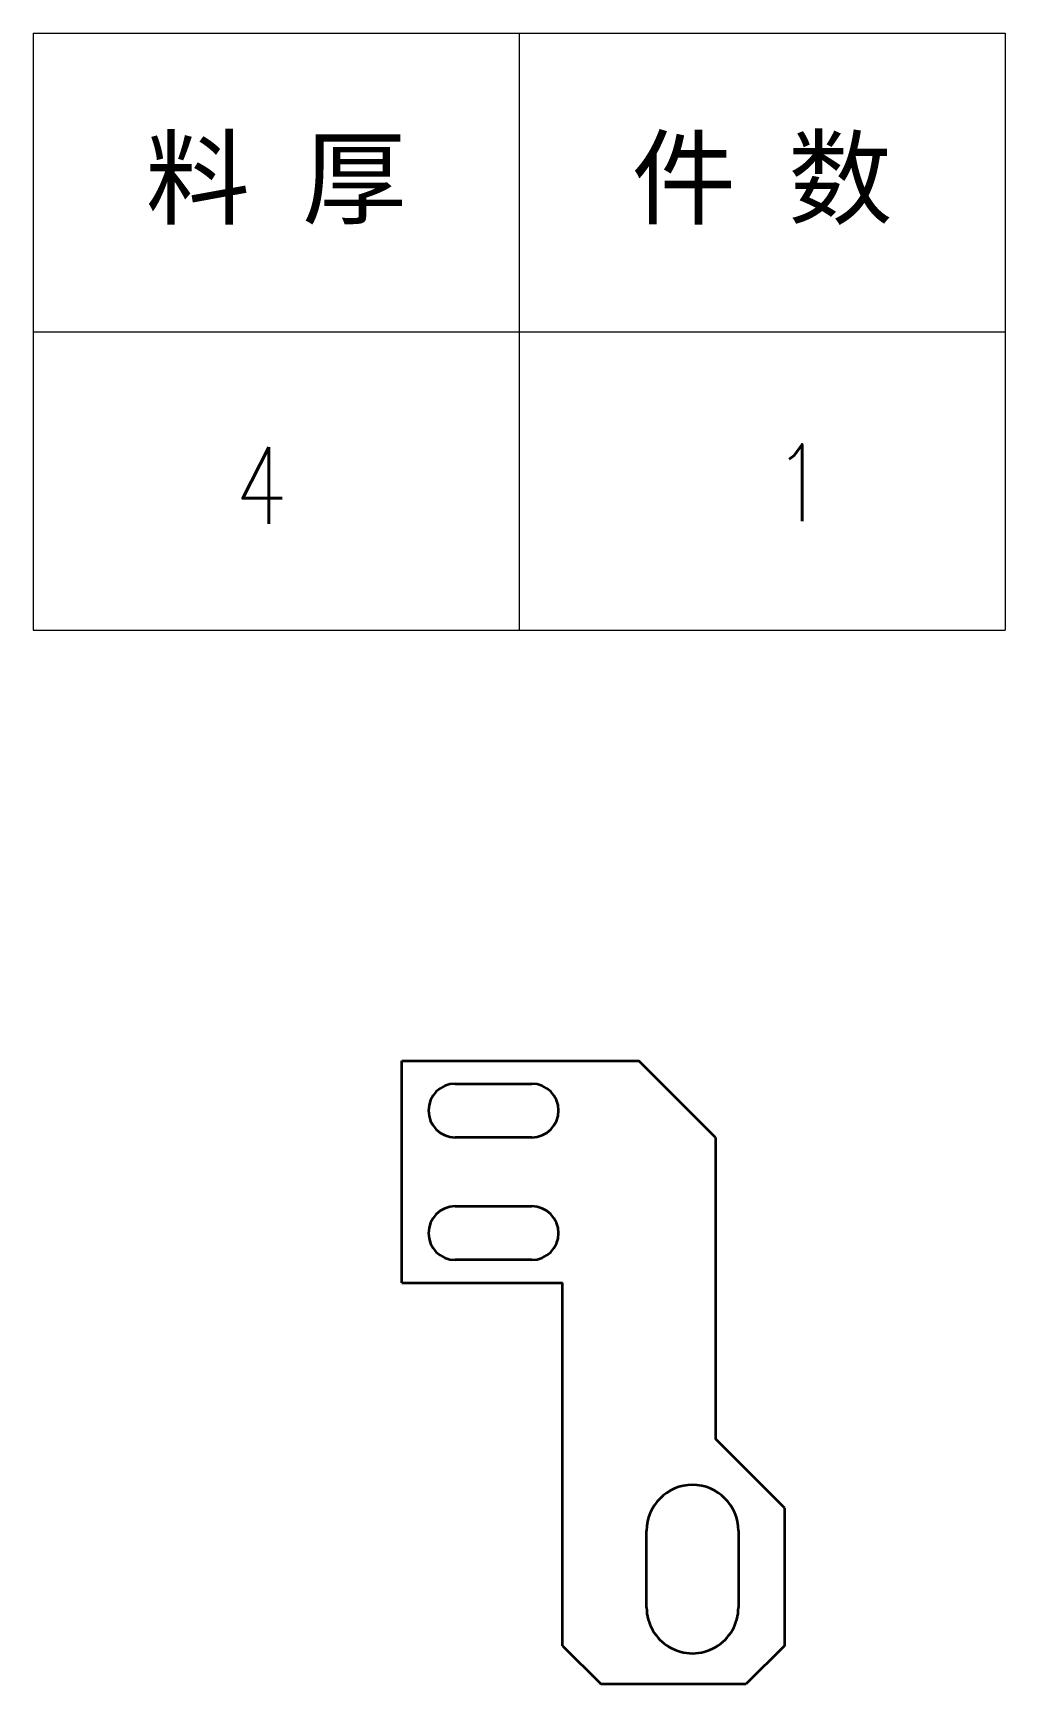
# Model space of a CAD drawing. Header units: millimetres. Extents: x 53130 to 124945, y -23470 to -1811.
# Drawn here: x 56775.1 to 56902.1, y -2126.9 to -1911.3 of the extents above; entities that cross this region are included whole.
import ezdxf
from ezdxf.enums import TextEntityAlignment as Align

# ---------------------------------------------------------------- set-up
doc = ezdxf.new("R2010")
doc.units = ezdxf.units.MM
doc.header["$LTSCALE"] = 0.5
doc.layers.add('标注线', color=3, linetype='Continuous', lineweight=18)
doc.layers.add('粗实线', color=7, linetype='Continuous', lineweight=35)
doc.styles.add('DIM', font='romans.shx', dxfattribs={"width": 0.8, "bigfont": 'bigfont.shx'})

# ---------------------------------------------------------------- blocks, each defined once
blk = doc.blocks.new('*T381')
at = {"color": 0, "linetype": 'ByBlock', "lineweight": -2, "transparency": 16777216}
for p, q in [((0, 0), (127, 0)), ((0, 0), (0, -78)), ((63.5, 0), (63.5, -78)), ((127, 0), (127, -78)), ((0, -39), (127, -39)), ((0, -78), (127, -78))]:
    blk.add_line(p, q, dxfattribs=at)
at = {"color": 0, "transparency": 16777216, "char_height": 10, "width": 60.5, "attachment_point": 5}
for s, insert in [('{\\fSimSun|b0|i0|c134|p2;料 厚}', (31.75, -19.5)), ('{\\fSimSun|b0|i0|c134|p2;件 数}', (95.25, -19.5))]:
    blk.add_mtext(s, dxfattribs=dict(at, insert=insert))
blk = doc.blocks.new('拆图参数')
blk.add_blockref('*T381', (-63.5, 78))
at = {"style": 'DIM', "width": 0.8}
blk.add_attdef('6', text='', height=10, dxfattribs=at).set_placement((-37.13, 18.91), align=Align.MIDDLE_LEFT)
blk.add_attdef('1', text='', height=10, dxfattribs=at).set_placement((36.65, 19.27), align=Align.MIDDLE_CENTER)

msp = doc.modelspace()

# ---------------------------------------------------------------- linework, layer by layer
at = {"layer": '粗实线'}
for p, q in [((56823.269, -2074.546), (56823.269, -2045.546)), ((56823.269, -2045.546), (56854.269, -2045.546)), ((56864.269, -2055.546), (56864.269, -2075.546)), ((56823.269, -2074.546), (56844.269, -2074.546)), ((56844.269, -2121.926), (56849.269, -2126.926))]:
    msp.add_line(p, q, dxfattribs=at)
at = {"layer": '粗实线', "ltscale": 0.353553}
msp.add_line((56864.269, -2055.546), (56854.269, -2045.546), dxfattribs=at)
at = {"layer": '粗实线', "ltscale": 0.25}
for p, q in [((56830.269, -2048.546), (56840.269, -2048.546)), ((56840.269, -2055.546), (56830.269, -2055.546)), ((56830.269, -2064.546), (56840.269, -2064.546)), ((56840.269, -2071.546), (56830.269, -2071.546)), ((56855.269, -2116.926), (56855.269, -2106.926)), ((56867.269, -2106.926), (56867.269, -2116.926))]:
    msp.add_line(p, q, dxfattribs=at)
at = {"layer": '粗实线', "ltscale": 0.025}
msp.add_line((56844.269, -2075.546), (56844.269, -2074.546), dxfattribs=at)
at = {"layer": '粗实线', "ltscale": 0.1}
for p, q in [((56844.269, -2121.926), (56844.269, -2075.546)), ((56864.269, -2075.546), (56864.269, -2094.926))]:
    msp.add_line(p, q, dxfattribs=at)
at = {"layer": '粗实线', "ltscale": 0.318198}
msp.add_line((56873.269, -2103.926), (56864.269, -2094.926), dxfattribs=at)
at = {"layer": '粗实线', "ltscale": 0.45}
msp.add_line((56873.269, -2103.926), (56873.269, -2121.926), dxfattribs=at)
at = {"layer": '粗实线', "ltscale": 0.176777}
msp.add_line((56873.269, -2121.926), (56868.269, -2126.926), dxfattribs=at)
at = {"layer": '粗实线', "ltscale": 0.475}
msp.add_line((56849.269, -2126.926), (56868.269, -2126.926), dxfattribs=at)
at = {"layer": '粗实线'}
for centre, radius, start, end in [((56830.269, -2052.046), 3.5, 90, 270), ((56840.269, -2052.046), 3.5, 270, 90), ((56830.269, -2068.046), 3.5, 90, 270), ((56840.269, -2068.046), 3.5, 270, 90), ((56861.269, -2106.926), 6, 0, 179.99999), ((56861.269, -2116.926), 6, 179.99999, 0)]:
    msp.add_arc(centre, radius, start, end, dxfattribs=at)

# ---------------------------------------------------------------- block references
at = {"layer": '标注线', "color": 7}
msp.add_blockref('拆图参数', (56838.599, -1989.327), dxfattribs=at).add_auto_attribs({'1': '1', '6': '4'})

doc.saveas('drawing.dxf')
